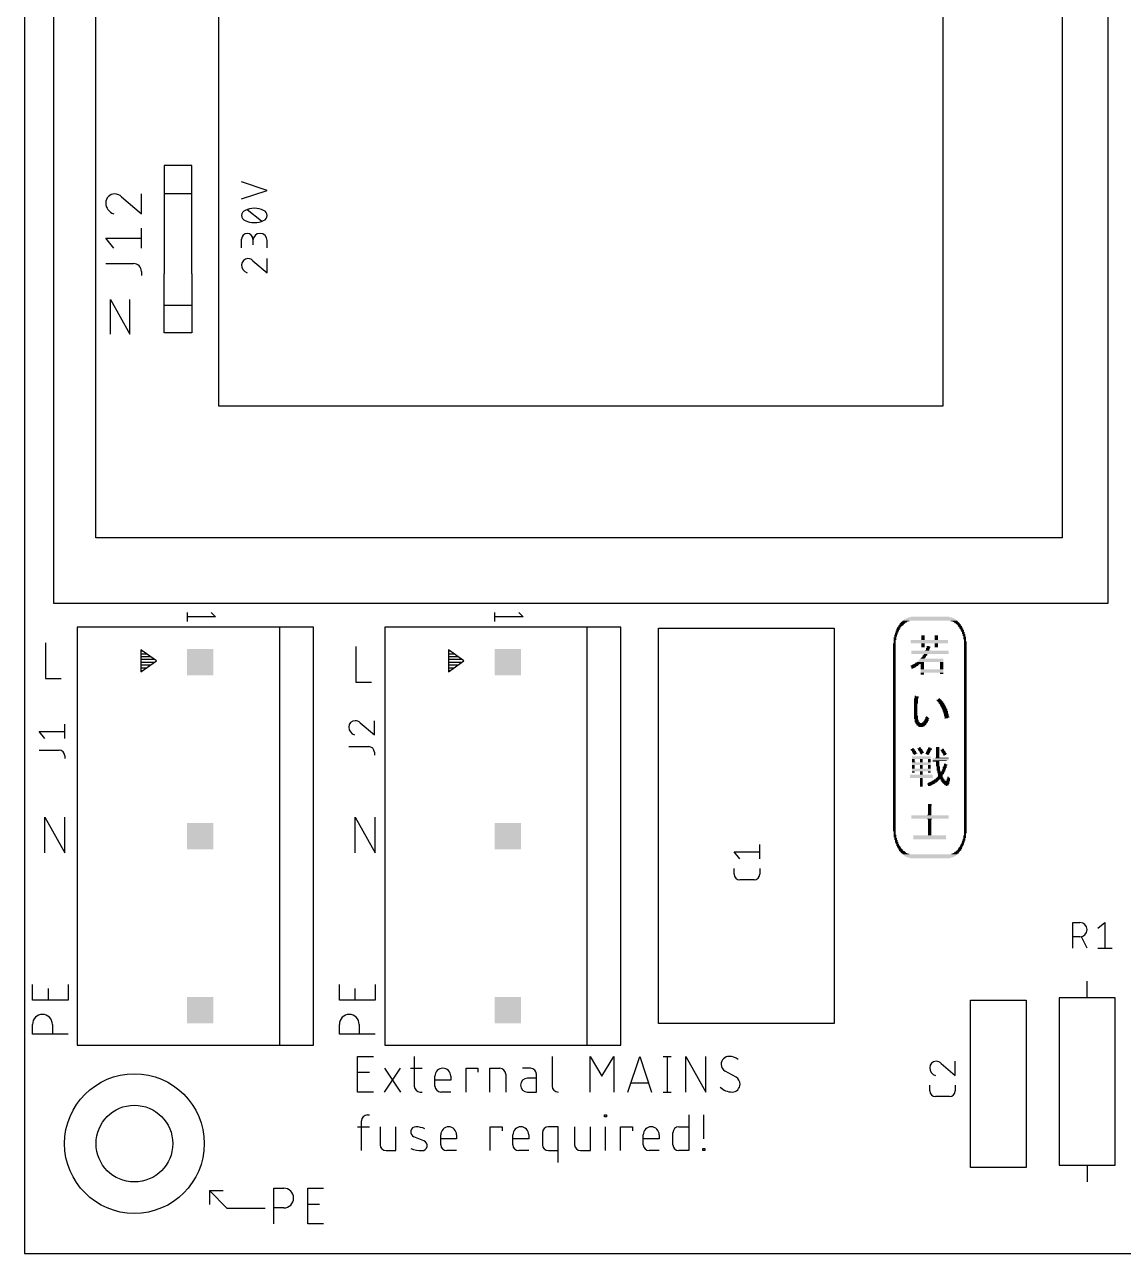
# Model space of a CAD drawing. Extents: x 0 to 94, y 0 to 124.
# Drawn here: x 0 to 50, y 0 to 56 of the extents above; entities that cross this region are included whole.
import ezdxf

# ---------------------------------------------------------------- set-up
doc = ezdxf.new("R2010")
doc.units = 0
for name, color, linetype in [('20', 30, 'CONTINUOUS'), ('21', 253, 'CONTINUOUS'), ('25', 253, 'CONTINUOUS'), ('51', 253, 'CONTINUOUS')]:
    doc.layers.add(name, color=color, linetype=linetype)

# ---------------------------------------------------------------- blocks, each defined once
blk = doc.blocks.new('RECT')
blk.add_solid([(-0.5, -0.5), (0.5, -0.5), (-0.5, 0.5), (0.5, 0.5)])

msp = doc.modelspace()

# ---------------------------------------------------------------- linework, layer by layer
at = {"layer": '20'}
for p, q in [((0, 98), (0, 0)), ((0, 0), (94, 0))]:
    msp.add_line(p, q, dxfattribs=at)
at = {"layer": '21'}
for p, q in [((1.3288, 29.5988), (1.3288, 86.5988)), ((49.3287, 86.5988), (49.3287, 29.5988)), ((3.2412, 32.5787), (3.2412, 84.5787)), ((47.2413, 84.5787), (47.2413, 32.5787)), ((8.8288, 77.5988), (8.8288, 38.5988)), ((41.8287, 38.5988), (41.8287, 77.5988)), ((11.048, 48.4031), (9.8796, 48.7926)), ((9.8796, 48.0136), (11.048, 48.4031)), ((10.7883, 47.0005), (10.1392, 47.5197)), ((6.35, 46.8313), (6.35, 44.6087)), ((7.62, 44.6087), (7.62, 46.8313)), ((9.8796, 45.7925), (9.8796, 46.182)), ((10.3988, 46.182), (10.3988, 45.9224)), ((11.048, 45.7925), (11.048, 46.1171)), ((10.3988, 45.2013), (11.048, 44.6496)), ((11.048, 44.6496), (11.048, 45.2987)), ((3.9116, 41.8529), (3.9116, 43.4276)), ((3.9116, 43.4276), (4.7865, 41.8529)), ((4.7865, 41.8529), (4.7865, 43.4276)), ((8.8288, 38.5988), (41.8287, 38.5988)), ((47.2413, 32.5787), (3.2412, 32.5787)), ((49.3287, 29.5988), (1.3288, 29.5988)), ((7.4, 29.18), (7.4, 28.78)), ((8.5, 29.18), (8.7, 28.98)), ((21.4, 29.18), (21.4, 28.78)), ((22.5, 29.18), (22.7, 28.98)), ((8.7, 28.98), (7.4, 28.98)), ((22.7, 28.98), (21.4, 28.98)), ((2.4, 28.52), (2.4, 9.48)), ((11.6, 28.52), (2.4, 28.52)), ((13.15, 28.52), (11.6, 28.52)), ((11.6, 28.52), (11.6, 9.48)), ((13.15, 9.48), (13.15, 28.52)), ((16.4, 28.52), (16.4, 9.48)), ((25.6, 28.52), (16.4, 28.52)), ((27.15, 28.52), (25.6, 28.52)), ((25.6, 28.52), (25.6, 9.48)), ((27.15, 9.48), (27.15, 28.52)), ((28.86, 10.47), (28.86, 28.47)), ((28.86, 28.47), (36.86, 28.47)), ((36.86, 28.47), (36.86, 10.47)), ((0.9476, 27.8003), (0.9476, 26.1747)), ((5.3, 27.48), (5.3, 26.48)), ((6, 26.98), (5.3, 27.48)), ((5.3, 27.432), (5.3672, 27.432)), ((15.0763, 27.6416), (15.0763, 26.016)), ((19.3, 27.48), (19.3, 26.48)), ((20, 26.98), (19.3, 27.48)), ((19.3, 27.432), (19.3672, 27.432)), ((5.3, 27.305), (5.545, 27.305)), ((5.3, 27.178), (5.7228, 27.178)), ((5.3, 27.051), (5.9006, 27.051)), ((5.3, 26.48), (6, 26.98)), ((5.3, 26.924), (5.9216, 26.924)), ((19.3, 27.305), (19.545, 27.305)), ((19.3, 27.178), (19.7228, 27.178)), ((19.3, 27.051), (19.9006, 27.051)), ((19.3, 26.48), (20, 26.98)), ((19.3, 26.924), (19.9216, 26.924)), ((5.3, 26.797), (5.7438, 26.797)), ((5.3, 26.67), (5.566, 26.67)), ((5.3, 26.543), (5.3882, 26.543)), ((19.3, 26.797), (19.7438, 26.797)), ((19.3, 26.67), (19.566, 26.67)), ((19.3, 26.543), (19.3882, 26.543)), ((0.9476, 26.1747), (1.6701, 26.1747)), ((15.0763, 26.016), (15.7988, 26.016)), ((0.9257, 18.2372), (0.9257, 19.8628)), ((0.9257, 19.8628), (1.8288, 18.2372)), ((1.8288, 18.2372), (1.8288, 19.8628)), ((15.0544, 18.2372), (15.0544, 19.8628)), ((15.0544, 19.8628), (15.9576, 18.2372)), ((15.9576, 18.2372), (15.9576, 19.8628)), ((48.3825, 11.64), (48.3825, 12.402)), ((0.3619, 11.5238), (0.3619, 12.2462)), ((1.0844, 11.5238), (1.0844, 12.0656)), ((1.9876, 12.2462), (1.9876, 11.5238)), ((14.332, 11.5238), (14.332, 12.2462)), ((15.0544, 11.5238), (15.0544, 12.0656)), ((15.9576, 12.2462), (15.9576, 11.5238)), ((1.9876, 11.5238), (0.3619, 11.5238)), ((15.9576, 11.5238), (14.332, 11.5238)), ((43.0637, 3.9175), (43.0637, 11.5375)), ((43.0637, 11.5375), (45.6038, 11.5375)), ((45.6038, 11.5375), (45.6038, 3.9175)), ((47.1125, 11.64), (47.1125, 4.02)), ((49.6525, 11.64), (47.1125, 11.64)), ((49.6525, 4.02), (49.6525, 11.64)), ((0.3619, 9.9788), (0.3619, 10.4303)), ((1.2651, 10.4303), (1.2651, 9.9788)), ((14.332, 9.9788), (14.332, 10.4303)), ((15.2351, 10.4303), (15.2351, 9.9788)), ((36.86, 10.47), (28.86, 10.47)), ((1.9876, 9.9788), (0.3619, 9.9788)), ((15.9576, 9.9788), (14.332, 9.9788)), ((2.4, 9.48), (11.6, 9.48)), ((11.6, 9.48), (13.15, 9.48)), ((15.1575, 7.347), (15.1575, 8.9726)), ((15.1575, 8.9726), (15.8799, 8.9726)), ((16.4, 9.48), (25.6, 9.48)), ((17.7446, 8.9726), (17.7446, 7.6179)), ((24.0219, 8.9726), (24.0219, 7.6179)), ((25.6, 9.48), (27.15, 9.48)), ((25.7455, 7.347), (25.7455, 8.9726)), ((25.7455, 8.9726), (26.2873, 8.0694)), ((26.2873, 8.0694), (26.8292, 8.9726)), ((26.8292, 8.9726), (26.8292, 7.347)), ((27.4649, 7.347), (28.0068, 8.9726)), ((28.0068, 8.9726), (28.5487, 7.347)), ((29.0767, 8.9726), (29.4379, 8.9726)), ((29.2573, 8.9726), (29.2573, 7.347)), ((30.1083, 7.347), (30.1083, 8.9726)), ((30.1083, 8.9726), (31.0114, 7.347)), ((31.0114, 7.347), (31.0114, 8.9726)), ((16.3911, 7.347), (17.1136, 8.4307)), ((16.3911, 8.4307), (17.1136, 7.347)), ((17.5639, 8.4307), (18.1058, 8.4307)), ((20.0989, 7.347), (20.0989, 8.4307)), ((20.0989, 8.4307), (20.6408, 8.4307)), ((20.6408, 8.4307), (20.6408, 8.2501)), ((21.1846, 7.347), (21.1846, 8.4307)), ((21.1846, 8.4307), (21.6362, 8.4307)), ((23.0357, 8.4307), (22.6744, 8.4307)), ((15.1575, 8.2501), (15.6993, 8.2501)), ((18.6836, 7.6179), (18.6836, 8.0694)), ((19.4061, 7.8888), (18.6836, 7.8888)), ((19.4061, 8.0694), (19.4061, 7.8888)), ((21.9071, 8.1598), (21.9071, 7.347)), ((23.3066, 7.9791), (22.9002, 7.9791)), ((23.3066, 7.347), (23.3066, 8.1598)), ((32.3939, 8.0243), (31.8972, 8.2952)), ((15.8799, 7.347), (15.1575, 7.347)), ((18.0155, 7.347), (18.1058, 7.347)), ((19.4061, 7.347), (18.9546, 7.347)), ((22.9002, 7.347), (23.3066, 7.347)), ((28.4132, 7.7534), (27.6004, 7.7534)), ((29.0767, 7.347), (29.4379, 7.347)), ((15.609, 6.3056), (15.6993, 6.3056)), ((26.403, 6.2152), (26.403, 6.3056)), ((26.403, 6.3056), (26.4933, 6.3056)), ((26.4933, 6.2152), (26.403, 6.2152)), ((26.4933, 6.3056), (26.4933, 6.2152)), ((30.241, 6.3056), (30.241, 4.6799)), ((30.9291, 5.2218), (30.9291, 6.3056)), ((15.1575, 5.7637), (15.6993, 5.7637)), ((15.3381, 4.6799), (15.3381, 6.0346)), ((16.1872, 5.7637), (16.1872, 4.9509)), ((16.9097, 4.6799), (16.9097, 5.7637)), ((21.1976, 4.6799), (21.1976, 5.7637)), ((21.1976, 5.7637), (21.7395, 5.7637)), ((21.7395, 5.7637), (21.7395, 5.5831)), ((24.3011, 5.7637), (23.8495, 5.7637)), ((24.3011, 4.1381), (24.3011, 5.7637)), ((25.0449, 5.7637), (25.0449, 4.9509)), ((25.7673, 4.6799), (25.7673, 5.7637)), ((26.4482, 4.6799), (26.4482, 5.7637)), ((27.1375, 4.6799), (27.1375, 5.7637)), ((27.1375, 5.7637), (27.6794, 5.7637)), ((27.6794, 5.7637), (27.6794, 5.5831)), ((29.7894, 5.7637), (30.241, 5.7637)), ((18.181, 5.1315), (17.7294, 5.3121)), ((18.9487, 4.9509), (18.9487, 5.4024)), ((19.6712, 5.2218), (18.9487, 5.2218)), ((19.6712, 5.4024), (19.6712, 5.2218)), ((22.2312, 4.9509), (22.2312, 5.4024)), ((22.9537, 5.2218), (22.2312, 5.2218)), ((22.9537, 5.4024), (22.9537, 5.2218)), ((23.5786, 5.4928), (23.5786, 4.9509)), ((28.1711, 4.9509), (28.1711, 5.4024)), ((28.8936, 5.2218), (28.1711, 5.2218)), ((28.8936, 5.4024), (28.8936, 5.2218)), ((29.5185, 4.9509), (29.5185, 5.4928)), ((16.4581, 4.6799), (16.9097, 4.6799)), ((19.6712, 4.6799), (19.2196, 4.6799)), ((22.9537, 4.6799), (22.5022, 4.6799)), ((23.8495, 4.6799), (24.3011, 4.6799)), ((25.3158, 4.6799), (25.7673, 4.6799)), ((28.8936, 4.6799), (28.442, 4.6799)), ((30.241, 4.6799), (29.7894, 4.6799)), ((30.884, 4.6799), (30.884, 4.7703)), ((30.884, 4.7703), (30.9743, 4.7703)), ((30.9743, 4.6799), (30.884, 4.6799)), ((30.9743, 4.7703), (30.9743, 4.6799)), ((45.6038, 3.9175), (43.0637, 3.9175)), ((47.1125, 4.02), (49.6525, 4.02)), ((48.3825, 4.02), (48.3825, 3.258)), ((8.4138, 2.8575), (9.2075, 2.0638)), ((8.4138, 2.8575), (9.0488, 2.8575)), ((8.4138, 2.8575), (8.4138, 2.2225)), ((11.3475, 1.3462), (11.3475, 2.9718)), ((11.3475, 2.9718), (11.799, 2.9718)), ((12.8925, 1.3462), (12.8925, 2.9718)), ((12.8925, 2.9718), (13.6149, 2.9718)), ((12.8925, 2.2493), (13.4343, 2.2493)), ((9.2075, 2.0638), (10.9538, 2.0638)), ((11.799, 2.0687), (11.3475, 2.0687)), ((13.6149, 1.3462), (12.8925, 1.3462))]:
    msp.add_line(p, q, dxfattribs=at)
for radius in [3.1789, 1.7463]:
    msp.add_circle((5, 5), radius, dxfattribs=at)
for centre, radius, start, end in [((10.4638, 46.6218), 0.9629, 90.0001, 115.9889), ((10.4638, 46.6218), 0.9629, 64.0112, 90), ((10.1197, 47.2601), 0.2402, 108.924, 180.0001), ((10.1197, 47.2601), 0.2402, 180, 251.0758), ((10.4638, 47.8984), 0.9629, 244.0111, 269.9999), ((10.4638, 47.8984), 0.9629, 270, 295.9888), ((10.8078, 47.2601), 0.2402, 0, 71.0747), ((10.8078, 47.2601), 0.2402, 288.9254, 359.9998), ((10.1392, 46.182), 0.2596, 0, 180), ((10.7234, 46.1171), 0.3246, 0, 180), ((10.1716, 45.0066), 0.2921, 90, 180), ((10.2548, 45.0066), 0.3753, 180.0001, 252.0554), ((10.1716, 44.9849), 0.3137, 43.6034, 90.0002), ((0.8135, 10.4303), 0.4516, 0, 180), ((14.7835, 10.4303), 0.4516, 0, 180), ((32.0779, 8.6113), 0.3612, 89.9995, 180), ((32.0779, 8.2952), 0.6773, 53.1301, 89.9995), ((19.0449, 8.0694), 0.3612, 0, 180), ((21.6362, 8.1597), 0.2709, 0.0007, 90), ((23.0357, 8.1598), 0.2709, 0, 90), ((32.0835, 8.6113), 0.3669, 179.9998, 239.49), ((22.9002, 7.663), 0.3161, 90, 270), ((32.2077, 7.7082), 0.3669, 0, 59.4898), ((18.0155, 7.6179), 0.2709, 180, 270), ((18.9546, 7.6179), 0.2709, 180, 270), ((24.2929, 7.6179), 0.2709, 180, 270), ((32.2133, 8.1101), 0.7631, 224.7608, 269.9999), ((32.2133, 7.7082), 0.3612, 270, 0), ((15.609, 6.0346), 0.2709, 90.0007, 180), ((17.8164, 5.5295), 0.2342, 89.1818, 248.1988), ((17.8051, 4.7382), 1.0256, 65.7611, 89.1818), ((19.3099, 5.4024), 0.3612, 0, 180), ((22.5925, 5.4024), 0.3612, 0, 180), ((23.8495, 5.4928), 0.2709, 90, 180), ((28.5323, 5.4024), 0.3612, 0, 180), ((29.7894, 5.4928), 0.2709, 90, 180), ((18.094, 4.9141), 0.2342, 269.1818, 68.1988), ((16.4581, 4.9509), 0.2709, 180, 270), ((18.1126, 6.2114), 1.5316, 250.2089, 269.1818), ((19.2196, 4.9509), 0.2709, 180, 270), ((22.5022, 4.9509), 0.2709, 180, 270), ((23.8495, 4.9509), 0.2709, 180, 270), ((25.3158, 4.9509), 0.2709, 180, 270), ((28.442, 4.9509), 0.2709, 180, 270), ((29.7894, 4.9509), 0.2709, 180, 270), ((11.799, 2.5202), 0.4516, 270, 90)]:
    msp.add_arc(centre, radius, start, end, dxfattribs=at)
at = {"layer": '25'}
for p, q in [((5.3213, 47.3379), (5.3213, 48.241)), ((4.4182, 48.1055), (5.3213, 47.3379)), ((5.3213, 45.7748), (5.3213, 46.6779)), ((4.0569, 45.7748), (3.6957, 46.2263)), ((3.6957, 46.2263), (5.3213, 46.2263)), ((3.6957, 45.0681), (4.9601, 45.0681)), ((5.3213, 44.7068), (5.3213, 44.5262)), ((1.8305, 23.4464), (1.8305, 24.0955)), ((15.2801, 24.1569), (15.9292, 23.6051)), ((15.9292, 23.6051), (15.9292, 24.2542)), ((0.9217, 23.4464), (0.6621, 23.7709)), ((0.6621, 23.7709), (1.8305, 23.7709)), ((14.7608, 23.0778), (15.6696, 23.0778)), ((0.6621, 22.919), (1.5708, 22.919)), ((1.8305, 22.6594), (1.8305, 22.5296)), ((15.9292, 22.8181), (15.9292, 22.6883)), ((33.4712, 17.9656), (33.4712, 18.6147)), ((32.5624, 17.9656), (32.3028, 18.2902)), ((32.3028, 18.2902), (33.4712, 18.2902)), ((32.3028, 17.2694), (32.3028, 17.5291)), ((33.4712, 17.5291), (33.4712, 17.2694)), ((33.2116, 17.0098), (32.5624, 17.0098)), ((47.7271, 13.8983), (47.7271, 15.0667)), ((47.7271, 15.0667), (48.0516, 15.0667)), ((48.8627, 14.8071), (49.1872, 15.0667)), ((49.1872, 15.0667), (49.1872, 13.8983)), ((48.0516, 14.4176), (47.7271, 14.4176)), ((48.3762, 13.8983), (48.1165, 14.4176)), ((48.8627, 13.8983), (49.5118, 13.8983)), ((41.7288, 8.6509), (42.378, 8.0991)), ((42.378, 8.0991), (42.378, 8.7482)), ((41.2096, 7.4029), (41.2096, 7.6626)), ((42.378, 7.6626), (42.378, 7.4029)), ((42.1183, 7.1433), (41.4692, 7.1433))]:
    msp.add_line(p, q, dxfattribs=at)
for centre, radius, start, end in [((4.1021, 47.8346), 0.4064, 90, 180), ((4.1021, 47.8045), 0.4365, 43.6033, 90), ((4.2178, 47.8346), 0.5221, 180.0001, 252.0552), ((4.9601, 44.7068), 0.3612, 0, 90), ((15.0529, 23.9621), 0.2921, 90, 180), ((15.0529, 23.9405), 0.3137, 43.6034, 90.0002), ((15.1361, 23.9621), 0.3753, 180.0001, 252.0554), ((15.6696, 22.8181), 0.2596, 0, 90), ((1.5708, 22.6594), 0.2596, 0, 90), ((32.5624, 17.2694), 0.2596, 180.0014, 270), ((33.2116, 17.2694), 0.2596, 270, 0), ((48.0516, 14.7421), 0.3246, 270, 90), ((41.5848, 8.4561), 0.3753, 180.0001, 252.0554), ((41.5017, 8.4561), 0.2921, 90, 180), ((41.5017, 8.4345), 0.3137, 43.6034, 90.0002), ((41.4692, 7.403), 0.2596, 180.0014, 270), ((42.1183, 7.4029), 0.2596, 270, 0)]:
    msp.add_arc(centre, radius, start, end, dxfattribs=at)
at = {"layer": '51'}
for p, q in [((7.62, 49.53), (6.35, 49.53)), ((6.35, 49.53), (6.35, 48.26)), ((7.62, 48.26), (7.62, 49.53)), ((6.35, 48.26), (6.35, 46.8313)), ((6.35, 48.26), (7.62, 48.26)), ((7.62, 46.8313), (7.62, 48.26)), ((6.35, 43.18), (6.35, 44.6087)), ((7.62, 44.6087), (7.62, 43.18)), ((6.35, 41.91), (6.35, 43.18)), ((6.35, 43.18), (7.62, 43.18)), ((7.62, 43.18), (7.62, 41.91)), ((7.62, 41.91), (6.35, 41.91))]:
    msp.add_line(p, q, dxfattribs=at)

# ---------------------------------------------------------------- block references
at = {"layer": '21', "yscale": 0.0305}
for p, xscale in [((39.8354, 28.5256), 0.1524), ((39.8658, 28.5561), 0.1524), ((39.8811, 28.5866), 0.1829), ((39.9116, 28.617), 0.1829), ((39.942, 28.6475), 0.1829), ((39.9573, 28.678), 0.2134), ((39.9878, 28.7085), 0.2134), ((40.0335, 28.739), 0.2438), ((40.064, 28.7694), 0.2438), ((40.1249, 28.7999), 0.3048), ((41.2222, 28.8304), 2.4384), ((41.2222, 28.8609), 2.3774), ((41.2222, 28.8914), 2.2555), ((41.2374, 28.9218), 2.1641), ((41.2222, 28.9523), 2.0117), ((41.2222, 28.9828), 1.7678), ((42.3195, 28.7999), 0.3048), ((42.3804, 28.7694), 0.2438), ((42.4262, 28.739), 0.2134), ((42.4566, 28.7085), 0.2134), ((42.5024, 28.678), 0.1829), ((42.5328, 28.6475), 0.1829), ((42.5481, 28.617), 0.1524), ((42.5938, 28.5561), 0.1829), ((42.5786, 28.5866), 0.1524), ((42.609, 28.5256), 0.1524), ((39.6372, 28.0379), 0.1219), ((39.6372, 28.0074), 0.1219), ((39.6372, 27.977), 0.1219), ((39.6677, 28.1598), 0.1219), ((39.6677, 28.1294), 0.1219), ((39.6677, 28.0989), 0.1219), ((39.6525, 28.0684), 0.0914), ((39.6982, 28.2513), 0.1219), ((39.6982, 28.2208), 0.1219), ((39.6982, 28.1903), 0.1219), ((39.7439, 28.3427), 0.1524), ((39.7287, 28.3122), 0.1219), ((39.7287, 28.2818), 0.1219), ((39.7744, 28.4342), 0.1524), ((39.7744, 28.4037), 0.1524), ((39.7592, 28.3732), 0.1219), ((39.8049, 28.4951), 0.1524), ((39.8049, 28.4646), 0.1524), ((40.9022, 28.1294), 0.1524), ((40.9022, 28.0989), 0.1524), ((40.9022, 28.0684), 0.1524), ((40.9022, 28.0379), 0.1524), ((40.9022, 28.0074), 0.1524), ((40.9022, 27.977), 0.1524), ((41.5118, 28.1294), 0.1524), ((41.5118, 28.0989), 0.1524), ((41.5118, 28.0684), 0.1524), ((41.5118, 28.0379), 0.1524), ((41.5118, 28.0074), 0.1524), ((41.5118, 27.977), 0.1524), ((42.6395, 28.4951), 0.1524), ((42.6395, 28.4646), 0.1524), ((42.67, 28.4342), 0.1524), ((42.6852, 28.4037), 0.1219), ((42.7005, 28.3732), 0.1524), ((42.7157, 28.3427), 0.1219), ((42.7157, 28.3122), 0.1219), ((42.7462, 28.2818), 0.1219), ((42.7462, 28.2513), 0.1219), ((42.7462, 28.2208), 0.1219), ((42.7767, 28.1903), 0.1219), ((42.7767, 28.1598), 0.1219), ((42.7767, 28.1294), 0.1219), ((42.7919, 28.0989), 0.0914), ((42.8072, 28.0684), 0.1219), ((42.8072, 28.0379), 0.1219), ((42.8072, 28.0074), 0.1219), ((42.8072, 27.977), 0.1219), ((39.6068, 27.7636), 0.1219), ((39.6068, 27.7331), 0.1219), ((39.6068, 27.7026), 0.1219), ((39.6068, 27.6722), 0.1219), ((39.6068, 27.6417), 0.1219), ((39.6068, 27.6112), 0.1219), ((39.6068, 27.5807), 0.1219), ((39.6068, 27.5502), 0.1219), ((39.6068, 27.5198), 0.1219), ((39.6068, 27.4893), 0.1219), ((39.6068, 27.4588), 0.1219), ((39.6068, 27.4283), 0.1219), ((39.6372, 27.9465), 0.1219), ((39.622, 27.916), 0.0914), ((39.622, 27.8855), 0.0914), ((39.622, 27.855), 0.0914), ((39.622, 27.8246), 0.0914), ((39.622, 27.7941), 0.0914), ((41.1917, 27.916), 1.7069), ((41.1917, 27.8855), 1.7069), ((41.1917, 27.855), 1.7069), ((41.1917, 27.8246), 1.7069), ((41.1917, 27.7941), 1.7069), ((41.2222, 27.4283), 1.7069), ((40.9022, 27.9465), 0.1524), ((40.9022, 27.7636), 0.1524), ((40.9022, 27.7331), 0.1524), ((40.9022, 27.7026), 0.1524), ((40.9022, 27.6722), 0.1524), ((40.9022, 27.6417), 0.1524), ((40.9022, 27.6112), 0.1524), ((41.1003, 27.4588), 0.1829), ((41.1308, 27.5502), 0.1829), ((41.1155, 27.5198), 0.1524), ((41.1155, 27.4893), 0.1524), ((41.1612, 27.6112), 0.1829), ((41.146, 27.5807), 0.1524), ((41.1308, 27.6417), 0.1219), ((41.5118, 27.9465), 0.1524), ((41.5118, 27.7636), 0.1524), ((41.5118, 27.7331), 0.1524), ((41.5118, 27.7026), 0.1524), ((41.5118, 27.6722), 0.1524), ((41.5118, 27.6417), 0.1524), ((41.5118, 27.6112), 0.1524), ((42.8224, 27.9465), 0.0914), ((42.8224, 27.916), 0.0914), ((42.8224, 27.8855), 0.0914), ((42.8376, 27.855), 0.1219), ((42.8376, 27.8246), 0.1219), ((42.8376, 27.7941), 0.1219), ((42.8376, 27.7636), 0.1219), ((42.8376, 27.7331), 0.1219), ((42.8376, 27.7026), 0.1219), ((42.8376, 27.6722), 0.1219), ((42.8376, 27.6417), 0.1219), ((42.8376, 27.6112), 0.1219), ((42.8376, 27.5807), 0.1219), ((42.8376, 27.5502), 0.1219), ((42.8376, 27.5198), 0.1219), ((42.8376, 27.4893), 0.1219), ((42.8376, 27.4588), 0.1219), ((42.8376, 27.4283), 0.1219), ((39.6068, 27.3978), 0.1219), ((39.6068, 27.3674), 0.1219), ((39.6068, 27.3369), 0.1219), ((39.6068, 27.3064), 0.1219), ((39.6068, 27.2759), 0.1219), ((39.6068, 27.2454), 0.1219), ((39.6068, 27.215), 0.1219), ((39.6068, 27.1845), 0.1219), ((39.6068, 27.154), 0.1219), ((39.6068, 27.1235), 0.1219), ((39.6068, 27.093), 0.1219), ((39.6068, 27.0626), 0.1219), ((39.6068, 27.0321), 0.1219), ((39.6068, 27.0016), 0.1219), ((39.6068, 26.9711), 0.1219), ((39.6068, 26.9406), 0.1219), ((39.6068, 26.9102), 0.1219), ((39.6068, 26.8797), 0.1219), ((39.6068, 26.8492), 0.1219), ((41.2222, 27.3978), 1.7069), ((41.2222, 27.3674), 1.7069), ((41.2222, 27.3369), 1.7069), ((41.2222, 27.3064), 1.7069), ((40.7345, 26.8492), 0.4267), ((40.7498, 26.8797), 0.3962), ((40.7802, 26.9102), 0.3353), ((41.2374, 26.9406), 1.1887), ((41.2527, 26.9711), 1.1582), ((41.2679, 27.0016), 1.1278), ((41.2832, 27.0321), 1.0973), ((41.2984, 27.0626), 1.0668), ((40.8869, 27.093), 0.1829), ((40.9174, 27.1235), 0.1829), ((40.9479, 27.154), 0.1829), ((40.9784, 27.215), 0.1829), ((40.9631, 27.1845), 0.1524), ((41.0088, 27.2454), 0.1829), ((41.0241, 27.2759), 0.1524), ((41.7556, 26.9102), 0.1524), ((41.7556, 26.8797), 0.1524), ((41.7556, 26.8492), 0.1524), ((42.8376, 27.3978), 0.1219), ((42.8376, 27.3674), 0.1219), ((42.8376, 27.3369), 0.1219), ((42.8376, 27.3064), 0.1219), ((42.8376, 27.2759), 0.1219), ((42.8376, 27.2454), 0.1219), ((42.8376, 27.215), 0.1219), ((42.8376, 27.1845), 0.1219), ((42.8376, 27.154), 0.1219), ((42.8376, 27.1235), 0.1219), ((42.8376, 27.093), 0.1219), ((42.8376, 27.0626), 0.1219), ((42.8376, 27.0321), 0.1219), ((42.8376, 27.0016), 0.1219), ((42.8376, 26.9711), 0.1219), ((42.8376, 26.9406), 0.1219), ((42.8376, 26.9102), 0.1219), ((42.8376, 26.8797), 0.1219), ((42.8376, 26.8492), 0.1219), ((39.6068, 26.8187), 0.1219), ((39.6068, 26.7882), 0.1219), ((39.6068, 26.7578), 0.1219), ((39.6068, 26.7273), 0.1219), ((39.6068, 26.6968), 0.1219), ((39.6068, 26.6663), 0.1219), ((39.6068, 26.6358), 0.1219), ((39.6068, 26.6054), 0.1219), ((39.6068, 26.5749), 0.1219), ((39.6068, 26.5444), 0.1219), ((39.6068, 26.5139), 0.1219), ((39.6068, 26.4834), 0.1219), ((39.6068, 26.453), 0.1219), ((39.6068, 26.4225), 0.1219), ((39.6068, 26.392), 0.1219), ((39.6068, 26.3615), 0.1219), ((39.6068, 26.331), 0.1219), ((39.6068, 26.3006), 0.1219), ((40.5059, 26.7578), 0.3353), ((40.4754, 26.7273), 0.2743), ((40.4754, 26.6968), 0.2134), ((40.445, 26.6663), 0.1524), ((40.4145, 26.6358), 0.0914), ((40.5516, 26.7882), 0.3048), ((40.5974, 26.8187), 0.2743), ((40.8717, 26.8187), 0.1524), ((40.8717, 26.7882), 0.1524), ((40.8717, 26.7578), 0.1524), ((40.8717, 26.7273), 0.1524), ((40.8717, 26.6968), 0.1524), ((40.8717, 26.6663), 0.1524), ((40.8717, 26.6358), 0.1524), ((40.8717, 26.6054), 0.1524), ((41.3136, 26.5749), 1.0363), ((41.3136, 26.5444), 1.0363), ((41.3136, 26.5139), 1.0363), ((41.3136, 26.4834), 1.0363), ((41.3136, 26.453), 1.0363), ((40.8717, 26.4225), 0.1524), ((40.8717, 26.392), 0.1524), ((40.8717, 26.3615), 0.1524), ((41.7556, 26.8187), 0.1524), ((41.7556, 26.7882), 0.1524), ((41.7556, 26.7578), 0.1524), ((41.7556, 26.7273), 0.1524), ((41.7556, 26.6968), 0.1524), ((41.7556, 26.6663), 0.1524), ((41.7556, 26.6358), 0.1524), ((41.7556, 26.6054), 0.1524), ((41.7556, 26.4225), 0.1524), ((41.7556, 26.392), 0.1524), ((42.8376, 26.8187), 0.1219), ((42.8376, 26.7882), 0.1219), ((42.8376, 26.7578), 0.1219), ((42.8376, 26.7273), 0.1219), ((42.8376, 26.6968), 0.1219), ((42.8376, 26.6663), 0.1219), ((42.8376, 26.6358), 0.1219), ((42.8376, 26.6054), 0.1219), ((42.8376, 26.5749), 0.1219), ((42.8376, 26.5444), 0.1219), ((42.8376, 26.5139), 0.1219), ((42.8376, 26.4834), 0.1219), ((42.8376, 26.453), 0.1219), ((42.8376, 26.4225), 0.1219), ((42.8376, 26.392), 0.1219), ((42.8376, 26.3615), 0.1219), ((42.8376, 26.331), 0.1219), ((42.8376, 26.3006), 0.1219), ((39.6068, 26.2701), 0.1219), ((39.6068, 26.2396), 0.1219), ((39.6068, 26.2091), 0.1219), ((39.6068, 26.1786), 0.1219), ((39.6068, 26.1482), 0.1219), ((39.6068, 26.1177), 0.1219), ((39.6068, 26.0872), 0.1219), ((39.6068, 26.0567), 0.1219), ((39.6068, 26.0262), 0.1219), ((39.6068, 25.9958), 0.1219), ((39.6068, 25.9653), 0.1219), ((39.6068, 25.9348), 0.1219), ((39.6068, 25.9043), 0.1219), ((39.6068, 25.8738), 0.1219), ((39.6068, 25.8434), 0.1219), ((39.6068, 25.8129), 0.1219), ((39.6068, 25.7824), 0.1219), ((39.6068, 25.7519), 0.1219), ((42.8376, 26.2701), 0.1219), ((42.8376, 26.2396), 0.1219), ((42.8376, 26.2091), 0.1219), ((42.8376, 26.1786), 0.1219), ((42.8376, 26.1482), 0.1219), ((42.8376, 26.1177), 0.1219), ((42.8376, 26.0872), 0.1219), ((42.8376, 26.0567), 0.1219), ((42.8376, 26.0262), 0.1219), ((42.8376, 25.9958), 0.1219), ((42.8376, 25.9653), 0.1219), ((42.8376, 25.9348), 0.1219), ((42.8376, 25.9043), 0.1219), ((42.8376, 25.8738), 0.1219), ((42.8376, 25.8434), 0.1219), ((42.8376, 25.8129), 0.1219), ((42.8376, 25.7824), 0.1219), ((42.8376, 25.7519), 0.1219), ((39.6068, 25.7214), 0.1219), ((39.6068, 25.691), 0.1219), ((39.6068, 25.6605), 0.1219), ((39.6068, 25.63), 0.1219), ((39.6068, 25.5995), 0.1219), ((39.6068, 25.569), 0.1219), ((39.6068, 25.5386), 0.1219), ((39.6068, 25.5081), 0.1219), ((39.6068, 25.4776), 0.1219), ((39.6068, 25.4471), 0.1219), ((39.6068, 25.4166), 0.1219), ((39.6068, 25.3862), 0.1219), ((39.6068, 25.3557), 0.1219), ((39.6068, 25.3252), 0.1219), ((39.6068, 25.2947), 0.1219), ((39.6068, 25.2642), 0.1219), ((39.6068, 25.2338), 0.1219), ((39.6068, 25.2033), 0.1219), ((39.6068, 25.1728), 0.1219), ((40.5821, 25.2642), 0.1829), ((40.5821, 25.2338), 0.1829), ((40.5821, 25.2033), 0.1829), ((40.5821, 25.1728), 0.1829), ((40.5516, 25.3862), 0.061), ((40.6126, 25.3557), 0.1829), ((40.6126, 25.3252), 0.1829), ((40.6126, 25.2947), 0.1829), ((41.6337, 25.2033), 0.2134), ((41.6489, 25.1728), 0.2438), ((41.6489, 25.2338), 0.1219), ((41.6489, 25.2642), 0.061), ((42.8376, 25.7214), 0.1219), ((42.8376, 25.691), 0.1219), ((42.8376, 25.6605), 0.1219), ((42.8376, 25.63), 0.1219), ((42.8376, 25.5995), 0.1219), ((42.8376, 25.569), 0.1219), ((42.8376, 25.5386), 0.1219), ((42.8376, 25.5081), 0.1219), ((42.8376, 25.4776), 0.1219), ((42.8376, 25.4471), 0.1219), ((42.8376, 25.4166), 0.1219), ((42.8376, 25.3862), 0.1219), ((42.8376, 25.3557), 0.1219), ((42.8376, 25.3252), 0.1219), ((42.8376, 25.2947), 0.1219), ((42.8376, 25.2642), 0.1219), ((42.8376, 25.2338), 0.1219), ((42.8376, 25.2033), 0.1219), ((42.8376, 25.1728), 0.1219), ((39.6068, 25.1423), 0.1219), ((39.6068, 25.1118), 0.1219), ((39.6068, 25.0814), 0.1219), ((39.6068, 25.0509), 0.1219), ((39.6068, 25.0204), 0.1219), ((39.6068, 24.9899), 0.1219), ((39.6068, 24.9594), 0.1219), ((39.6068, 24.929), 0.1219), ((39.6068, 24.8985), 0.1219), ((39.6068, 24.868), 0.1219), ((39.6068, 24.8375), 0.1219), ((39.6068, 24.807), 0.1219), ((39.6068, 24.7766), 0.1219), ((39.6068, 24.7461), 0.1219), ((39.6068, 24.7156), 0.1219), ((39.6068, 24.6851), 0.1219), ((39.6068, 24.6546), 0.1219), ((39.6068, 24.6242), 0.1219), ((40.5821, 25.1423), 0.1829), ((40.5821, 25.1118), 0.1829), ((40.5821, 25.0814), 0.1829), ((40.5821, 25.0509), 0.1829), ((40.5669, 25.0204), 0.1524), ((40.5669, 24.9899), 0.1524), ((40.5669, 24.9594), 0.1524), ((40.5669, 24.929), 0.1524), ((40.5669, 24.8985), 0.1524), ((40.5669, 24.868), 0.1524), ((40.5669, 24.8375), 0.1524), ((40.5669, 24.807), 0.1524), ((40.5669, 24.7766), 0.1524), ((40.5669, 24.7461), 0.1524), ((40.5669, 24.7156), 0.1524), ((40.5669, 24.6851), 0.1524), ((40.5669, 24.6546), 0.1524), ((40.5669, 24.6242), 0.1524), ((41.6794, 25.1423), 0.2438), ((41.7099, 25.1118), 0.2438), ((41.7251, 25.0814), 0.2134), ((41.7404, 25.0509), 0.2438), ((41.7708, 25.0204), 0.2438), ((41.7861, 24.9899), 0.2134), ((41.8013, 24.9594), 0.2438), ((41.8166, 24.929), 0.2134), ((41.8318, 24.8985), 0.2438), ((41.847, 24.868), 0.2134), ((41.8623, 24.8375), 0.2438), ((41.8775, 24.807), 0.2134), ((41.8928, 24.7766), 0.2438), ((41.908, 24.7461), 0.2134), ((41.908, 24.7156), 0.2134), ((41.9232, 24.6851), 0.2438), ((41.9385, 24.6546), 0.2134), ((41.9385, 24.6242), 0.2134), ((42.8376, 25.1423), 0.1219), ((42.8376, 25.1118), 0.1219), ((42.8376, 25.0814), 0.1219), ((42.8376, 25.0509), 0.1219), ((42.8376, 25.0204), 0.1219), ((42.8376, 24.9899), 0.1219), ((42.8376, 24.9594), 0.1219), ((42.8376, 24.929), 0.1219), ((42.8376, 24.8985), 0.1219), ((42.8376, 24.868), 0.1219), ((42.8376, 24.8375), 0.1219), ((42.8376, 24.807), 0.1219), ((42.8376, 24.7766), 0.1219), ((42.8376, 24.7461), 0.1219), ((42.8376, 24.7156), 0.1219), ((42.8376, 24.6851), 0.1219), ((42.8376, 24.6546), 0.1219), ((42.8376, 24.6242), 0.1219), ((39.6068, 24.5937), 0.1219), ((39.6068, 24.5632), 0.1219), ((39.6068, 24.5327), 0.1219), ((39.6068, 24.5022), 0.1219), ((39.6068, 24.4718), 0.1219), ((39.6068, 24.4413), 0.1219), ((39.6068, 24.4108), 0.1219), ((39.6068, 24.3803), 0.1219), ((39.6068, 24.3498), 0.1219), ((39.6068, 24.3194), 0.1219), ((39.6068, 24.2889), 0.1219), ((39.6068, 24.2584), 0.1219), ((39.6068, 24.2279), 0.1219), ((39.6068, 24.1974), 0.1219), ((39.6068, 24.167), 0.1219), ((39.6068, 24.1365), 0.1219), ((39.6068, 24.106), 0.1219), ((39.6068, 24.0755), 0.1219), ((39.6068, 24.045), 0.1219), ((40.5821, 24.4718), 0.1829), ((40.5821, 24.4413), 0.1829), ((40.5821, 24.4108), 0.1829), ((40.5821, 24.3803), 0.1829), ((40.5821, 24.3498), 0.1829), ((40.5669, 24.5937), 0.1524), ((40.5669, 24.5632), 0.1524), ((40.5669, 24.5327), 0.1524), ((40.5669, 24.5022), 0.1524), ((40.6126, 24.2889), 0.1829), ((40.6126, 24.2584), 0.1829), ((40.6126, 24.2279), 0.1829), ((40.6278, 24.1974), 0.2134), ((40.5974, 24.3194), 0.1524), ((40.6583, 24.167), 0.2134), ((40.8107, 24.1365), 0.5182), ((40.826, 24.106), 0.4877), ((40.8107, 24.045), 0.3962), ((40.826, 24.0755), 0.4267), ((40.9784, 24.167), 0.2438), ((41.0241, 24.2279), 0.2134), ((41.0241, 24.1974), 0.2134), ((41.0546, 24.2584), 0.2134), ((41.0698, 24.3194), 0.1829), ((41.0698, 24.2889), 0.1829), ((41.085, 24.3803), 0.1524), ((41.1003, 24.3498), 0.1829), ((41.0698, 24.4108), 0.1219), ((41.0698, 24.4413), 0.061), ((41.9385, 24.5937), 0.2134), ((41.969, 24.5632), 0.2134), ((41.969, 24.5327), 0.2134), ((41.969, 24.5022), 0.2134), ((41.969, 24.4718), 0.2134), ((41.9994, 24.4413), 0.2134), ((41.9994, 24.4108), 0.2134), ((41.908, 24.3498), 0.0305), ((41.969, 24.3803), 0.1524), ((42.8376, 24.5937), 0.1219), ((42.8376, 24.5632), 0.1219), ((42.8376, 24.5327), 0.1219), ((42.8376, 24.5022), 0.1219), ((42.8376, 24.4718), 0.1219), ((42.8376, 24.4413), 0.1219), ((42.8376, 24.4108), 0.1219), ((42.8376, 24.3803), 0.1219), ((42.8376, 24.3498), 0.1219), ((42.8376, 24.3194), 0.1219), ((42.8376, 24.2889), 0.1219), ((42.8376, 24.2584), 0.1219), ((42.8376, 24.2279), 0.1219), ((42.8376, 24.1974), 0.1219), ((42.8376, 24.167), 0.1219), ((42.8376, 24.1365), 0.1219), ((42.8376, 24.106), 0.1219), ((42.8376, 24.0755), 0.1219), ((42.8376, 24.045), 0.1219), ((39.6068, 24.0146), 0.1219), ((39.6068, 23.9841), 0.1219), ((39.6068, 23.9536), 0.1219), ((39.6068, 23.9231), 0.1219), ((39.6068, 23.8926), 0.1219), ((39.6068, 23.8622), 0.1219), ((39.6068, 23.8317), 0.1219), ((39.6068, 23.8012), 0.1219), ((39.6068, 23.7707), 0.1219), ((39.6068, 23.7402), 0.1219), ((39.6068, 23.7098), 0.1219), ((39.6068, 23.6793), 0.1219), ((39.6068, 23.6488), 0.1219), ((39.6068, 23.6183), 0.1219), ((39.6068, 23.5878), 0.1219), ((39.6068, 23.5574), 0.1219), ((39.6068, 23.5269), 0.1219), ((39.6068, 23.4964), 0.1219), ((40.826, 24.0146), 0.3048), ((40.8107, 23.9841), 0.2134), ((42.8376, 24.0146), 0.1219), ((42.8376, 23.9841), 0.1219), ((42.8376, 23.9536), 0.1219), ((42.8376, 23.9231), 0.1219), ((42.8376, 23.8926), 0.1219), ((42.8376, 23.8622), 0.1219), ((42.8376, 23.8317), 0.1219), ((42.8376, 23.8012), 0.1219), ((42.8376, 23.7707), 0.1219), ((42.8376, 23.7402), 0.1219), ((42.8376, 23.7098), 0.1219), ((42.8376, 23.6793), 0.1219), ((42.8376, 23.6488), 0.1219), ((42.8376, 23.6183), 0.1219), ((42.8376, 23.5878), 0.1219), ((42.8376, 23.5574), 0.1219), ((42.8376, 23.5269), 0.1219), ((42.8376, 23.4964), 0.1219), ((39.6068, 23.4659), 0.1219), ((39.6068, 23.4354), 0.1219), ((39.6068, 23.405), 0.1219), ((39.6068, 23.3745), 0.1219), ((39.6068, 23.344), 0.1219), ((39.6068, 23.3135), 0.1219), ((39.6068, 23.283), 0.1219), ((39.6068, 23.2526), 0.1219), ((39.6068, 23.2221), 0.1219), ((39.6068, 23.1916), 0.1219), ((39.6068, 23.1611), 0.1219), ((39.6068, 23.1306), 0.1219), ((39.6068, 23.1002), 0.1219), ((39.6068, 23.0697), 0.1219), ((39.6068, 23.0392), 0.1219), ((39.6068, 23.0087), 0.1219), ((39.6068, 22.9782), 0.1219), ((39.6068, 22.9478), 0.1219), ((40.4297, 22.9478), 0.1829), ((40.445, 22.9782), 0.0914), ((40.7345, 22.9782), 0.1829), ((40.765, 22.9478), 0.1829), ((40.7498, 23.0087), 0.0914), ((40.765, 23.0392), 0.061), ((41.207, 22.9478), 0.2134), ((41.1917, 23.0087), 0.1219), ((41.2222, 22.9782), 0.1829), ((41.1765, 23.0392), 0.0305), ((41.5727, 23.0392), 0.1524), ((41.5727, 23.0087), 0.1524), ((41.5727, 22.9782), 0.1524), ((41.5727, 22.9478), 0.1524), ((41.8166, 22.9478), 0.0914), ((41.8166, 22.9782), 0.0305), ((42.8376, 23.4659), 0.1219), ((42.8376, 23.4354), 0.1219), ((42.8376, 23.405), 0.1219), ((42.8376, 23.3745), 0.1219), ((42.8376, 23.344), 0.1219), ((42.8376, 23.3135), 0.1219), ((42.8376, 23.283), 0.1219), ((42.8376, 23.2526), 0.1219), ((42.8376, 23.2221), 0.1219), ((42.8376, 23.1916), 0.1219), ((42.8376, 23.1611), 0.1219), ((42.8376, 23.1306), 0.1219), ((42.8376, 23.1002), 0.1219), ((42.8376, 23.0697), 0.1219), ((42.8376, 23.0392), 0.1219), ((42.8376, 23.0087), 0.1219), ((42.8376, 22.9782), 0.1219), ((42.8376, 22.9478), 0.1219), ((39.6068, 22.9173), 0.1219), ((39.6068, 22.8868), 0.1219), ((39.6068, 22.8563), 0.1219), ((39.6068, 22.8258), 0.1219), ((39.6068, 22.7954), 0.1219), ((39.6068, 22.7649), 0.1219), ((39.6068, 22.7344), 0.1219), ((39.6068, 22.7039), 0.1219), ((39.6068, 22.6734), 0.1219), ((39.6068, 22.643), 0.1219), ((39.6068, 22.6125), 0.1219), ((39.6068, 22.582), 0.1219), ((39.6068, 22.5515), 0.1219), ((39.6068, 22.521), 0.1219), ((39.6068, 22.4906), 0.1219), ((39.6068, 22.4601), 0.1219), ((39.6068, 22.4296), 0.1219), ((39.6068, 22.3991), 0.1219), ((39.6068, 22.3686), 0.1219), ((40.4297, 22.9173), 0.1829), ((40.4602, 22.8868), 0.1829), ((40.4907, 22.8563), 0.1829), ((40.4907, 22.8258), 0.1829), ((40.4754, 22.3686), 0.1524), ((40.826, 22.6125), 0.8534), ((40.826, 22.582), 0.8534), ((40.826, 22.5515), 0.8534), ((40.826, 22.521), 0.8534), ((40.4602, 22.4906), 0.1219), ((40.4602, 22.4601), 0.1219), ((40.4602, 22.4296), 0.1219), ((40.4602, 22.3991), 0.1219), ((40.5212, 22.7954), 0.1829), ((40.5364, 22.7649), 0.2134), ((40.5212, 22.7344), 0.1219), ((40.5059, 22.7039), 0.0305), ((40.7802, 22.9173), 0.2134), ((40.7955, 22.8868), 0.1829), ((40.826, 22.8563), 0.1829), ((40.826, 22.8258), 0.1829), ((40.8564, 22.7954), 0.1829), ((40.826, 22.7649), 0.1219), ((40.826, 22.4906), 0.1219), ((40.826, 22.4601), 0.1219), ((40.826, 22.4296), 0.1219), ((40.826, 22.3991), 0.1219), ((40.826, 22.3686), 0.1219), ((40.826, 22.7344), 0.061), ((41.1003, 22.7649), 0.1829), ((41.1308, 22.8258), 0.1829), ((41.1308, 22.7954), 0.1829), ((41.1155, 22.7344), 0.1524), ((41.1612, 22.8868), 0.1829), ((41.1612, 22.8563), 0.1829), ((41.1917, 22.9173), 0.1829), ((41.1308, 22.7039), 0.061), ((41.1917, 22.4906), 0.1219), ((41.1917, 22.4601), 0.1219), ((41.1917, 22.4296), 0.1219), ((41.1917, 22.3991), 0.1219), ((41.1917, 22.3686), 0.1219), ((41.7099, 22.521), 0.7315), ((41.7099, 22.4906), 0.7315), ((41.7099, 22.4601), 0.7315), ((41.6642, 22.4296), 0.6401), ((41.4965, 22.3991), 0.3048), ((41.7708, 22.5515), 0.6096), ((41.5727, 22.9173), 0.1524), ((41.5727, 22.8868), 0.1524), ((41.5727, 22.8563), 0.1524), ((41.5727, 22.8258), 0.1524), ((41.5727, 22.7954), 0.1524), ((41.5727, 22.7649), 0.1524), ((41.5727, 22.7344), 0.1524), ((41.5727, 22.7039), 0.1524), ((41.5727, 22.6734), 0.1524), ((41.5727, 22.643), 0.1524), ((41.5727, 22.6125), 0.1524), ((41.5727, 22.582), 0.1524), ((41.5727, 22.3686), 0.1524), ((41.8013, 22.8868), 0.1829), ((41.7861, 22.9173), 0.1524), ((41.8318, 22.8563), 0.1829), ((41.8318, 22.8258), 0.1829), ((41.8623, 22.7954), 0.1829), ((41.8928, 22.7649), 0.1829), ((41.8928, 22.7344), 0.1829), ((41.8623, 22.6734), 0.061), ((41.8928, 22.7039), 0.1219), ((42.8376, 22.9173), 0.1219), ((42.8376, 22.8868), 0.1219), ((42.8376, 22.8563), 0.1219), ((42.8376, 22.8258), 0.1219), ((42.8376, 22.7954), 0.1219), ((42.8376, 22.7649), 0.1219), ((42.8376, 22.7344), 0.1219), ((42.8376, 22.7039), 0.1219), ((42.8376, 22.6734), 0.1219), ((42.8376, 22.643), 0.1219), ((42.8376, 22.6125), 0.1219), ((42.8376, 22.582), 0.1219), ((42.8376, 22.5515), 0.1219), ((42.8376, 22.521), 0.1219), ((42.8376, 22.4906), 0.1219), ((42.8376, 22.4601), 0.1219), ((42.8376, 22.4296), 0.1219), ((42.8376, 22.3991), 0.1219), ((42.8376, 22.3686), 0.1219), ((39.6068, 22.3382), 0.1219), ((39.6068, 22.3077), 0.1219), ((39.6068, 22.2772), 0.1219), ((39.6068, 22.2467), 0.1219), ((39.6068, 22.2162), 0.1219), ((39.6068, 22.1858), 0.1219), ((39.6068, 22.1553), 0.1219), ((39.6068, 22.1248), 0.1219), ((39.6068, 22.0943), 0.1219), ((39.6068, 22.0638), 0.1219), ((39.6068, 22.0334), 0.1219), ((39.6068, 22.0029), 0.1219), ((39.6068, 21.9724), 0.1219), ((39.6068, 21.9419), 0.1219), ((39.6068, 21.9114), 0.1219), ((39.6068, 21.881), 0.1219), ((39.6068, 21.8505), 0.1219), ((39.6068, 21.82), 0.1219), ((40.826, 22.3382), 0.8534), ((40.826, 22.3077), 0.8534), ((40.826, 22.2772), 0.8534), ((40.826, 22.2467), 0.8534), ((40.4602, 22.2162), 0.1219), ((40.4602, 22.1858), 0.1219), ((40.4602, 22.1553), 0.1219), ((40.4602, 22.1248), 0.1219), ((40.4602, 22.0943), 0.1219), ((40.826, 22.0638), 0.8534), ((40.826, 22.0334), 0.8534), ((40.826, 22.0029), 0.8534), ((40.826, 21.9724), 0.8534), ((40.4602, 21.9419), 0.1219), ((40.4602, 21.9114), 0.1219), ((40.826, 22.2162), 0.1219), ((40.826, 22.1858), 0.1219), ((40.826, 22.1553), 0.1219), ((40.826, 22.1248), 0.1219), ((40.826, 22.0943), 0.1219), ((40.826, 21.9419), 0.1219), ((40.826, 21.9114), 0.1219), ((40.826, 21.881), 0.1219), ((40.826, 21.8505), 0.1219), ((40.826, 21.82), 0.1219), ((41.1917, 22.2162), 0.1219), ((41.1917, 22.1858), 0.1219), ((41.1917, 22.1553), 0.1219), ((41.1917, 22.1248), 0.1219), ((41.1917, 22.0943), 0.1219), ((41.1917, 21.9419), 0.1219), ((41.1917, 21.9114), 0.1219), ((41.5727, 22.3382), 0.1524), ((41.5727, 22.3077), 0.1524), ((41.5727, 22.2772), 0.1524), ((41.5727, 22.2467), 0.1524), ((41.5727, 22.2162), 0.1524), ((41.5727, 22.1858), 0.1524), ((41.6032, 22.1553), 0.1524), ((41.6032, 22.1248), 0.1524), ((41.6032, 22.0943), 0.1524), ((41.6032, 22.0638), 0.1524), ((41.6032, 22.0334), 0.1524), ((41.6032, 22.0029), 0.1524), ((41.7251, 21.9114), 0.3353), ((41.6337, 21.9724), 0.1524), ((41.6337, 21.9419), 0.1524), ((41.7099, 21.881), 0.3048), ((41.7251, 21.8505), 0.2743), ((41.7099, 21.82), 0.2438), ((41.8318, 21.9724), 0.1829), ((41.8166, 21.9419), 0.1524), ((41.847, 22.0334), 0.1524), ((41.847, 22.0029), 0.1524), ((41.8928, 22.1248), 0.1829), ((41.8775, 22.0943), 0.1524), ((41.8775, 22.0638), 0.1524), ((41.908, 22.1858), 0.1524), ((41.908, 22.1553), 0.1524), ((41.908, 22.2772), 0.0914), ((41.9385, 22.2467), 0.1524), ((41.9385, 22.2162), 0.1524), ((42.8376, 22.3382), 0.1219), ((42.8376, 22.3077), 0.1219), ((42.8376, 22.2772), 0.1219), ((42.8376, 22.2467), 0.1219), ((42.8376, 22.2162), 0.1219), ((42.8376, 22.1858), 0.1219), ((42.8376, 22.1553), 0.1219), ((42.8376, 22.1248), 0.1219), ((42.8376, 22.0943), 0.1219), ((42.8376, 22.0638), 0.1219), ((42.8376, 22.0334), 0.1219), ((42.8376, 22.0029), 0.1219), ((42.8376, 21.9724), 0.1219), ((42.8376, 21.9419), 0.1219), ((42.8376, 21.9114), 0.1219), ((42.8376, 21.881), 0.1219), ((42.8376, 21.8505), 0.1219), ((42.8376, 21.82), 0.1219), ((39.6068, 21.7895), 0.1219), ((39.6068, 21.759), 0.1219), ((39.6068, 21.7286), 0.1219), ((39.6068, 21.6981), 0.1219), ((39.6068, 21.6676), 0.1219), ((39.6068, 21.6371), 0.1219), ((39.6068, 21.6066), 0.1219), ((39.6068, 21.5762), 0.1219), ((39.6068, 21.5457), 0.1219), ((39.6068, 21.5152), 0.1219), ((39.6068, 21.4847), 0.1219), ((39.6068, 21.4542), 0.1219), ((39.6068, 21.4238), 0.1219), ((39.6068, 21.3933), 0.1219), ((39.6068, 21.3628), 0.1219), ((39.6068, 21.3323), 0.1219), ((39.6068, 21.3018), 0.1219), ((39.6068, 21.2714), 0.1219), ((40.826, 21.7895), 1.0363), ((40.826, 21.759), 1.0363), ((40.826, 21.7286), 1.0363), ((40.826, 21.6981), 1.0363), ((40.826, 21.6676), 1.0363), ((40.826, 21.6371), 0.1219), ((40.826, 21.6066), 0.1219), ((40.826, 21.5762), 0.1219), ((40.826, 21.5457), 0.1219), ((40.826, 21.5152), 0.1219), ((40.826, 21.4847), 0.1219), ((40.826, 21.4542), 0.1219), ((40.826, 21.4238), 0.1219), ((40.826, 21.3933), 0.1219), ((40.826, 21.3628), 0.1219), ((40.826, 21.3323), 0.1219), ((40.826, 21.3018), 0.1219), ((40.826, 21.2714), 0.1219), ((41.2679, 21.3933), 0.3353), ((41.2374, 21.3628), 0.2743), ((41.2984, 21.4238), 0.3353), ((41.2222, 21.3323), 0.1829), ((41.1917, 21.3018), 0.1219), ((41.3594, 21.4542), 0.3353), ((41.4051, 21.4847), 0.3048), ((41.4508, 21.5152), 0.2743), ((41.4965, 21.5457), 0.2438), ((41.527, 21.5762), 0.2438), ((41.6642, 21.6066), 0.3962), ((41.6642, 21.6371), 0.3353), ((41.6794, 21.6676), 0.3048), ((41.6794, 21.6981), 0.2438), ((41.6946, 21.7895), 0.2134), ((41.6946, 21.759), 0.2134), ((41.6946, 21.7286), 0.2134), ((41.8013, 21.5762), 0.1829), ((41.8013, 21.5457), 0.1829), ((41.9232, 21.4847), 0.3658), ((41.9385, 21.5152), 0.3962), ((41.9385, 21.4542), 0.3353), ((41.9537, 21.4238), 0.3048), ((41.969, 21.3933), 0.2743), ((41.969, 21.3628), 0.2134), ((41.9842, 21.3323), 0.1829), ((41.9842, 21.3018), 0.061), ((42.0604, 21.6066), 0.1524), ((42.0604, 21.5762), 0.1524), ((42.0604, 21.5457), 0.1524), ((42.0452, 21.6981), 0.061), ((42.0604, 21.6676), 0.0914), ((42.0756, 21.6371), 0.1219), ((42.8376, 21.7895), 0.1219), ((42.8376, 21.759), 0.1219), ((42.8376, 21.7286), 0.1219), ((42.8376, 21.6981), 0.1219), ((42.8376, 21.6676), 0.1219), ((42.8376, 21.6371), 0.1219), ((42.8376, 21.6066), 0.1219), ((42.8376, 21.5762), 0.1219), ((42.8376, 21.5457), 0.1219), ((42.8376, 21.5152), 0.1219), ((42.8376, 21.4847), 0.1219), ((42.8376, 21.4542), 0.1219), ((42.8376, 21.4238), 0.1219), ((42.8376, 21.3933), 0.1219), ((42.8376, 21.3628), 0.1219), ((42.8376, 21.3323), 0.1219), ((42.8376, 21.3018), 0.1219), ((42.8376, 21.2714), 0.1219), ((39.6068, 21.2409), 0.1219), ((39.6068, 21.2104), 0.1219), ((39.6068, 21.1799), 0.1219), ((39.6068, 21.1494), 0.1219), ((39.6068, 21.119), 0.1219), ((39.6068, 21.0885), 0.1219), ((39.6068, 21.058), 0.1219), ((39.6068, 21.0275), 0.1219), ((39.6068, 20.997), 0.1219), ((39.6068, 20.9666), 0.1219), ((39.6068, 20.9361), 0.1219), ((39.6068, 20.9056), 0.1219), ((39.6068, 20.8751), 0.1219), ((39.6068, 20.8446), 0.1219), ((39.6068, 20.8142), 0.1219), ((39.6068, 20.7837), 0.1219), ((39.6068, 20.7532), 0.1219), ((39.6068, 20.7227), 0.1219), ((39.6068, 20.6922), 0.1219), ((42.8376, 21.2409), 0.1219), ((42.8376, 21.2104), 0.1219), ((42.8376, 21.1799), 0.1219), ((42.8376, 21.1494), 0.1219), ((42.8376, 21.119), 0.1219), ((42.8376, 21.0885), 0.1219), ((42.8376, 21.058), 0.1219), ((42.8376, 21.0275), 0.1219), ((42.8376, 20.997), 0.1219), ((42.8376, 20.9666), 0.1219), ((42.8376, 20.9361), 0.1219), ((42.8376, 20.9056), 0.1219), ((42.8376, 20.8751), 0.1219), ((42.8376, 20.8446), 0.1219), ((42.8376, 20.8142), 0.1219), ((42.8376, 20.7837), 0.1219), ((42.8376, 20.7532), 0.1219), ((42.8376, 20.7227), 0.1219), ((42.8376, 20.6922), 0.1219), ((39.6068, 20.6618), 0.1219), ((39.6068, 20.6313), 0.1219), ((39.6068, 20.6008), 0.1219), ((39.6068, 20.5703), 0.1219), ((39.6068, 20.5398), 0.1219), ((39.6068, 20.5094), 0.1219), ((39.6068, 20.4789), 0.1219), ((39.6068, 20.4484), 0.1219), ((39.6068, 20.4179), 0.1219), ((39.6068, 20.3874), 0.1219), ((39.6068, 20.357), 0.1219), ((39.6068, 20.3265), 0.1219), ((39.6068, 20.296), 0.1219), ((39.6068, 20.2655), 0.1219), ((39.6068, 20.235), 0.1219), ((39.6068, 20.2046), 0.1219), ((39.6068, 20.1741), 0.1219), ((39.6068, 20.1436), 0.1219), ((41.2222, 20.4179), 0.1829), ((41.207, 20.4484), 0.1524), ((41.207, 20.3874), 0.1524), ((41.207, 20.357), 0.1524), ((41.207, 20.3265), 0.1524), ((41.207, 20.296), 0.1524), ((41.207, 20.2655), 0.1524), ((41.207, 20.235), 0.1524), ((41.207, 20.2046), 0.1524), ((41.207, 20.1741), 0.1524), ((41.207, 20.1436), 0.1524), ((42.8376, 20.6618), 0.1219), ((42.8376, 20.6313), 0.1219), ((42.8376, 20.6008), 0.1219), ((42.8376, 20.5703), 0.1219), ((42.8376, 20.5398), 0.1219), ((42.8376, 20.5094), 0.1219), ((42.8376, 20.4789), 0.1219), ((42.8376, 20.4484), 0.1219), ((42.8376, 20.4179), 0.1219), ((42.8376, 20.3874), 0.1219), ((42.8376, 20.357), 0.1219), ((42.8376, 20.3265), 0.1219), ((42.8376, 20.296), 0.1219), ((42.8376, 20.2655), 0.1219), ((42.8376, 20.235), 0.1219), ((42.8376, 20.2046), 0.1219), ((42.8376, 20.1741), 0.1219), ((42.8376, 20.1436), 0.1219), ((39.6068, 20.1131), 0.1219), ((39.6068, 20.0826), 0.1219), ((39.6068, 20.0522), 0.1219), ((39.6068, 20.0217), 0.1219), ((39.6068, 19.9912), 0.1219), ((39.6068, 19.9607), 0.1219), ((39.6068, 19.9302), 0.1219), ((39.6068, 19.8998), 0.1219), ((39.6068, 19.8693), 0.1219), ((39.6068, 19.8388), 0.1219), ((39.6068, 19.8083), 0.1219), ((39.6068, 19.7778), 0.1219), ((39.6068, 19.7474), 0.1219), ((39.6068, 19.7169), 0.1219), ((39.6068, 19.6864), 0.1219), ((39.6068, 19.6559), 0.1219), ((39.6068, 19.6254), 0.1219), ((39.6068, 19.595), 0.1219), ((41.2222, 19.9302), 1.7069), ((41.2222, 19.8998), 1.7069), ((41.2222, 19.8693), 1.7069), ((41.2222, 19.8388), 1.7069), ((41.2222, 19.8083), 1.7069), ((41.1917, 19.9607), 0.1829), ((41.207, 19.7778), 0.2134), ((41.207, 20.1131), 0.1524), ((41.207, 20.0826), 0.1524), ((41.207, 20.0522), 0.1524), ((41.207, 20.0217), 0.1524), ((41.207, 19.9912), 0.1524), ((41.207, 19.7474), 0.1524), ((41.207, 19.7169), 0.1524), ((41.207, 19.6864), 0.1524), ((41.207, 19.6559), 0.1524), ((41.207, 19.6254), 0.1524), ((41.207, 19.595), 0.1524), ((42.8376, 20.1131), 0.1219), ((42.8376, 20.0826), 0.1219), ((42.8376, 20.0522), 0.1219), ((42.8376, 20.0217), 0.1219), ((42.8376, 19.9912), 0.1219), ((42.8376, 19.9607), 0.1219), ((42.8376, 19.9302), 0.1219), ((42.8376, 19.8998), 0.1219), ((42.8376, 19.8693), 0.1219), ((42.8376, 19.8388), 0.1219), ((42.8376, 19.8083), 0.1219), ((42.8376, 19.7778), 0.1219), ((42.8376, 19.7474), 0.1219), ((42.8376, 19.7169), 0.1219), ((42.8376, 19.6864), 0.1219), ((42.8376, 19.6559), 0.1219), ((42.8376, 19.6254), 0.1219), ((42.8376, 19.595), 0.1219), ((39.6068, 19.5645), 0.1219), ((39.6068, 19.534), 0.1219), ((39.6068, 19.5035), 0.1219), ((39.6068, 19.473), 0.1219), ((39.6068, 19.4426), 0.1219), ((39.6068, 19.4121), 0.1219), ((39.6068, 19.3816), 0.1219), ((39.6068, 19.3511), 0.1219), ((39.6068, 19.3206), 0.1219), ((39.6068, 19.2902), 0.1219), ((39.6068, 19.2597), 0.1219), ((39.6068, 19.2292), 0.1219), ((39.622, 19.1987), 0.0914), ((39.622, 19.1682), 0.0914), ((39.622, 19.1378), 0.0914), ((39.622, 19.1073), 0.0914), ((39.622, 19.0768), 0.0914), ((39.6372, 19.0463), 0.1219), ((39.6372, 19.0158), 0.1219), ((41.207, 19.0158), 1.4935), ((41.207, 19.5645), 0.1524), ((41.207, 19.534), 0.1524), ((41.207, 19.5035), 0.1524), ((41.207, 19.473), 0.1524), ((41.207, 19.4426), 0.1524), ((41.207, 19.4121), 0.1524), ((41.207, 19.3816), 0.1524), ((41.207, 19.3511), 0.1524), ((41.207, 19.3206), 0.1524), ((41.207, 19.2902), 0.1524), ((41.207, 19.2597), 0.1524), ((41.207, 19.2292), 0.1524), ((41.207, 19.1987), 0.1524), ((41.207, 19.1682), 0.1524), ((41.207, 19.1378), 0.1524), ((41.207, 19.1073), 0.1524), ((41.207, 19.0768), 0.1524), ((41.207, 19.0463), 0.1524), ((42.8072, 19.0158), 0.1219), ((42.8376, 19.5645), 0.1219), ((42.8376, 19.534), 0.1219), ((42.8376, 19.5035), 0.1219), ((42.8376, 19.473), 0.1219), ((42.8376, 19.4426), 0.1219), ((42.8376, 19.4121), 0.1219), ((42.8376, 19.3816), 0.1219), ((42.8376, 19.3511), 0.1219), ((42.8376, 19.3206), 0.1219), ((42.8376, 19.2902), 0.1219), ((42.8376, 19.2597), 0.1219), ((42.8376, 19.2292), 0.1219), ((42.8376, 19.1987), 0.1219), ((42.8376, 19.1682), 0.1219), ((42.8376, 19.1378), 0.1219), ((42.8224, 19.1073), 0.0914), ((42.8224, 19.0768), 0.0914), ((42.8224, 19.0463), 0.0914), ((39.6372, 18.9854), 0.1219), ((39.6372, 18.9549), 0.1219), ((39.6525, 18.9244), 0.0914), ((39.6677, 18.8939), 0.1219), ((39.6677, 18.8634), 0.1219), ((39.6677, 18.833), 0.1219), ((39.7134, 18.711), 0.1524), ((39.6982, 18.8025), 0.1219), ((39.6982, 18.772), 0.1219), ((39.6982, 18.7415), 0.1219), ((39.7287, 18.6806), 0.1219), ((39.7287, 18.6501), 0.1219), ((39.7744, 18.5586), 0.1524), ((39.7592, 18.6196), 0.1219), ((39.7592, 18.5891), 0.1219), ((39.8049, 18.5282), 0.1524), ((39.8049, 18.4977), 0.1524), ((39.8354, 18.4672), 0.1524), ((41.207, 18.9854), 1.4935), ((41.207, 18.9549), 1.4935), ((41.207, 18.9244), 1.4935), ((41.207, 18.8939), 1.4935), ((41.207, 18.8634), 1.4935), ((42.609, 18.4672), 0.1524), ((42.6395, 18.4977), 0.1524), ((42.67, 18.5586), 0.1524), ((42.6548, 18.5282), 0.1219), ((42.7005, 18.6196), 0.1524), ((42.6852, 18.5891), 0.1219), ((42.7157, 18.6806), 0.1219), ((42.7157, 18.6501), 0.1219), ((42.7462, 18.772), 0.1219), ((42.7462, 18.7415), 0.1219), ((42.7462, 18.711), 0.1219), ((42.7767, 18.8634), 0.1219), ((42.7767, 18.833), 0.1219), ((42.7767, 18.8025), 0.1219), ((42.7919, 18.8939), 0.0914), ((42.8072, 18.9854), 0.1219), ((42.8072, 18.9549), 0.1219), ((42.8072, 18.9244), 0.1219), ((39.8658, 18.4367), 0.1524), ((39.8811, 18.4062), 0.1829), ((39.8963, 18.3758), 0.1524), ((39.9116, 18.3453), 0.1829), ((39.9573, 18.3148), 0.2134), ((39.9878, 18.2843), 0.2134), ((40.0182, 18.2538), 0.2134), ((40.064, 18.2234), 0.2438), ((40.1249, 18.1929), 0.3048), ((41.2222, 18.1624), 2.4384), ((41.2222, 18.1319), 2.3774), ((41.2222, 18.1014), 2.3165), ((41.2222, 18.071), 2.1946), ((41.2222, 18.0405), 2.0726), ((41.2222, 18.01), 1.8288), ((42.3347, 18.1929), 0.2743), ((42.3957, 18.2234), 0.2743), ((42.4262, 18.2538), 0.2134), ((42.4566, 18.2843), 0.2134), ((42.5024, 18.3148), 0.1829), ((42.5328, 18.3453), 0.1829), ((42.5633, 18.3758), 0.1829), ((42.5938, 18.4367), 0.1829), ((42.5786, 18.4062), 0.1524)]:
    msp.add_blockref('RECT', p, dxfattribs=dict(at, xscale=xscale))
at = {"layer": '51', "xscale": 1.2, "yscale": 1.2, "rotation": 270}
for p in [(8, 26.92), (22, 26.92), (8, 19), (22, 19), (8, 11.08), (22, 11.08)]:
    msp.add_blockref('RECT', p, dxfattribs=at)

doc.saveas('drawing.dxf')
